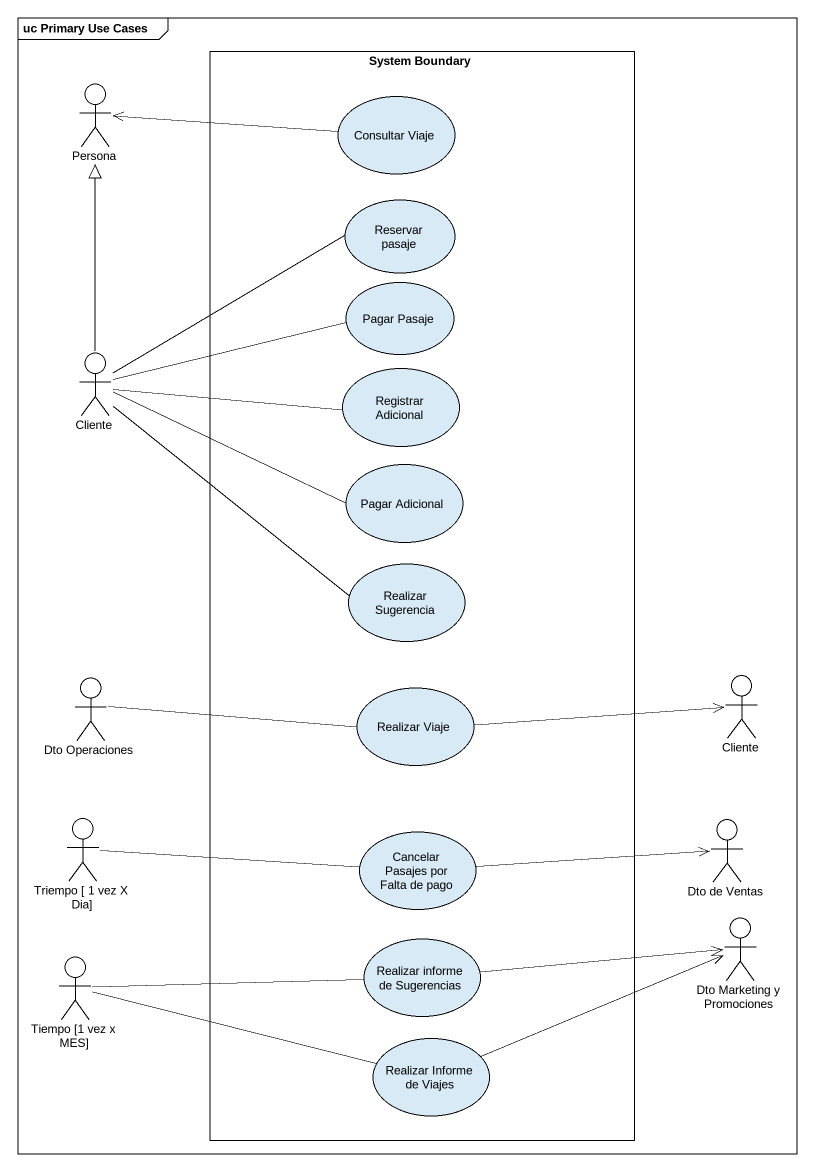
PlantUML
@startuml
mainframe uc Primary Use Cases
rectangle "System Boundary" as System_Boundary {
  usecase "Consultar Viaje" as Consultar_Viaje
  usecase "Reservar pasaje" as Reservar_pasaje
  usecase "Pagar Pasaje" as Pagar_Pasaje
  usecase "Registrar Adicional" as Registrar_Adicional
  usecase "Pagar Adicional" as Pagar_Adicional
  usecase "Realizar Sugerencia" as Realizar_Sugerencia
  usecase "Realizar Viaje" as Realizar_Viaje
  usecase "Cancelar Pasajes por Falta de pago" as Cancelar_Pasajes_por_Falta
  usecase "Realizar informe de Sugerencias" as Realizar_informe_de
  usecase "Realizar Informe de Viajes" as Realizar_Informe_de_Viajes
}
actor Persona
actor Cliente
actor "Dto Operaciones" as Dto_Operaciones
actor "Cliente" as Cliente_2
actor "Triempo [ 1 vez X Dia]" as Triempo_1_vez_X_Dia
actor "Dto de Ventas" as Dto_de_Ventas
actor "Dto Marketing y Promociones" as Dto_Marketing_y_Promociones
actor "Tiempo [1 vez x MES]" as Tiempo_1_vez_x_MES
Persona <-right- Consultar_Viaje
Cliente -up-|> Persona
Cliente -right- Reservar_pasaje
Cliente -right- Pagar_Pasaje
Cliente -right- Registrar_Adicional
Cliente -right- Pagar_Adicional
Cliente -- Realizar_Sugerencia
Dto_Operaciones -right- Realizar_Viaje
Realizar_Viaje -right-> Cliente_2
Triempo_1_vez_X_Dia -right- Cancelar_Pasajes_por_Falta
Dto_de_Ventas <-left- Cancelar_Pasajes_por_Falta
Dto_Marketing_y_Promociones <-left- Realizar_informe_de
Dto_Marketing_y_Promociones <-left- Realizar_Informe_de_Viajes
Tiempo_1_vez_x_MES -right- Realizar_informe_de
Tiempo_1_vez_x_MES -right- Realizar_Informe_de_Viajes
@enduml
